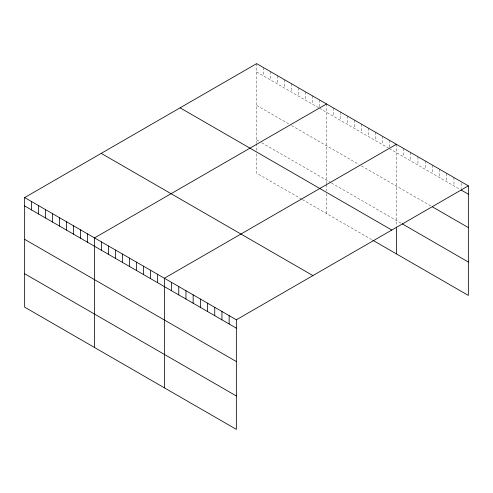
<?xml version="1.0" encoding="UTF-8"?>
<svg xmlns="http://www.w3.org/2000/svg" width="493" height="493" viewBox="0 0 493 493"><rect width="100%" height="100%" fill="white"/><g stroke="black" fill="none" stroke-linecap="round" stroke-linejoin="round"><path stroke-width="0.37" stroke-dasharray="2.46 1.85" d="M256.656 63.628L256.656 142.834M256.656 71.984L318.891 107.918M319.526 108.281L388.12 147.882M389.39 148.615L459.846 189.294M256.656 105.385L289.046 124.088M291.585 125.555L358.904 164.422M361.443 165.888L431.055 206.074M256.656 139.802L259.195 141.269M261.734 142.736L330.957 182.7M331.598 183.069L400.957 223.113M301.747 199.234L256.656 173.203L256.656 151.949M302.382 199.603L372.24 239.937M461.152 183.217L461.152 188.529M453.954 177.542L453.954 185.892M446.757 173.382L446.757 181.738M439.559 169.228L439.559 177.585M432.361 165.075L432.361 173.425M425.163 160.915L425.163 169.272M417.965 156.762L417.965 165.118M410.768 152.608L410.768 160.964M403.57 148.455L403.57 156.805M396.372 144.295L396.372 226.54M389.39 140.265L389.39 147.099M382.402 136.228L382.402 144.585M375.413 132.198L375.413 140.548M368.431 128.162L368.431 136.518M361.443 124.131L361.443 132.481M354.461 120.095L354.461 128.451M347.473 116.065L347.473 124.415M340.484 112.028L340.484 120.384M333.502 107.998L333.502 116.348M326.514 103.961L326.514 183.926M326.514 184.69L326.514 190.76M326.514 193.798L326.514 213.537M319.526 99.931L319.526 106.765M312.544 95.895L312.544 104.251M305.555 91.864L305.555 100.215M298.573 87.828L298.573 96.184M291.585 83.798L291.585 92.154M284.597 79.761L284.597 88.118M277.614 75.731L277.614 84.087M270.626 71.695L270.626 80.051M263.638 67.664L263.638 76.021M256.656 143.599L256.656 151.185"/><path stroke-width="0.74" d="M468.35 185.849L236.344 319.797L236.344 429.372L24.65 307.151L24.65 197.576L256.656 63.628L468.35 185.849L468.35 295.424L372.874 240.301M326.514 103.961L94.508 237.909L94.508 347.479M396.372 144.295L164.366 278.243L164.366 387.812M461.152 190.051L468.35 194.205M432.361 206.832L468.35 227.606M402.263 223.865L468.35 262.023M180.093 107.831L391.787 230.052M101.213 153.372L312.907 275.593M24.65 197.576L236.344 319.797M24.65 205.932L236.344 328.153M24.65 239.333L236.344 361.554M24.65 273.744L236.344 395.965M396.372 227.298L396.372 253.87M229.146 315.643L229.146 324M221.949 311.49L221.949 319.84M214.751 307.33L214.751 315.686M207.553 303.177L207.553 311.533M200.355 299.023L200.355 307.373M193.157 294.863L193.157 303.22M185.96 290.71L185.96 299.066M178.762 286.556L178.762 294.906M171.564 282.397L171.564 290.753M157.384 274.207L157.384 282.563M150.396 270.176L150.396 278.533M143.414 266.146L143.414 274.496M136.425 262.11L136.425 270.466M129.437 258.079L129.437 266.43M122.455 254.043L122.455 262.399M115.467 250.013L115.467 258.363M108.478 245.976L108.478 254.333M101.496 241.946L101.496 250.296M87.526 233.879L87.526 242.229M80.538 229.843L80.538 238.199M73.549 225.812L73.549 234.163M66.567 221.776L66.567 230.132M59.579 217.746L59.579 226.096M52.591 213.709L52.591 222.066M45.609 209.679L45.609 218.029M38.62 205.643L38.62 213.999M31.638 201.612L31.638 209.963"/></g></svg>
